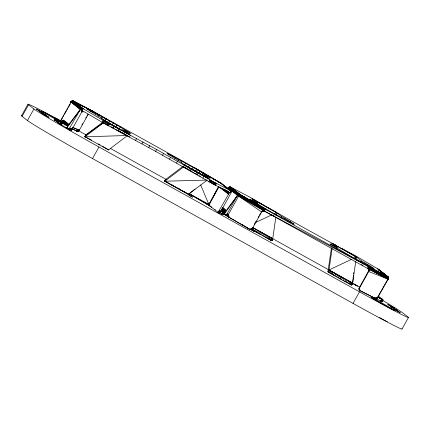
<?xml version="1.0" encoding="UTF-8"?>
<svg xmlns="http://www.w3.org/2000/svg" width="430" height="430" viewBox="0 0 430 430"><rect width="100%" height="100%" fill="white"/><g stroke="black" fill="none" stroke-linecap="round" stroke-linejoin="round"><path stroke-width="0.64" d="M208.749 205.234L218.805 186.744L228.513 194.296L218.107 212.269L208.749 205.234L210.141 206.056M228.513 194.296L228.647 192.323L226.707 190.63M69.757 129.785L70.939 130.58L72.122 129.199L81.469 112.547L82.635 111.66L82.737 108.559L73.347 101.05L71.477 101.168L70.697 101.937L80.367 109.456L68.924 129.258L60.216 124.238L60.99 122.254C53.788 116.449 65.177 126.7 66.688 122.534M244.514 226.035C246.6 226.782 250.056 231.41 252.383 228.486L261.65 211.974L262.52 210.867L263.085 210.931L263.128 209.647L264.622 209.276L265.971 209.593L368.144 266.369L387.822 276.662L388.639 277.968L388.435 279.403L369.789 269.691L368.902 269.76L367.951 268.664L264.493 211.146L263.3 210.775L262.01 211.103L263.703 210.829L264.493 211.146L368.144 266.369C369.805 267.073 370.896 269.734 368.752 270.642L359.227 287.831L358.996 289.524L359.765 290.481L376.099 298.737L377.567 297.447L387.86 279.102L388.58 279.065L369.977 269.051L368.746 269.433L368.209 268.836M369.789 269.691L368.789 269.949L369.918 269.39L387.86 279.102L368.763 271.529L368.746 269.433L369.918 269.39L388.58 279.065L388.166 279.194L376.728 299.124L360.034 290.691L359.265 289.734L359.496 288.036L368.913 271.196L368.999 270.11L368.429 269.056M230.985 190.952L220.714 182.96L230.792 190.769L231.356 192.317L220.676 211.721L219.397 213.124L219.44 211.211M385.452 275.216L388.526 277.608L369.736 267.96L368.273 268.884L367.951 268.664L368.144 266.369M376.685 297.936L376.637 299.173L374.912 298.119L376.986 298.871L375.627 298.114M353.503 275.232L352.616 283.09L351.675 285.02L352.707 283.187L328.998 269.954L332.116 248.486M353.654 273.926L353.799 272.615M127.382 135.595L108.537 149.925L84.936 136.804L85.839 134.843L86.306 134.998M275.829 217.182L272.738 238.682L271.792 240.617L251.502 229.502L252.534 227.669L272.824 238.779L271.792 240.617L267.127 238.016M276.108 215.226L276.485 212.624L275.829 212.097L251.776 198.719L257.301 203.019L256.785 203.938M355.717 261.607L352.616 283.09L329.342 270.196L329.009 270.158L327.945 271.771L341.495 279.688L351.675 285.02M356.002 259.655L356.379 257.054L355.712 256.506C321.006 236.86 285.735 218.214 251.378 197.94L230.625 187.039L229.254 187.034L228.26 187.824L228.083 188.103L238.822 196.257M331.465 247.696L327.945 271.771L334.857 275.614M72.321 128.855L77.642 131.381L79.319 130.199L79.05 129.989L77.642 131.381L77.008 131.333L72.03 128.774M65.258 123.679L65.731 121.787C63.543 124.609 60.356 120.911 58.023 119.895L56.996 121.733L58.222 122.426L54.508 119.938L55.54 118.099L61.345 121.163L62.629 121.002L63.581 120.115L68.95 124.297C66.757 127.108 63.592 123.426 61.248 122.405L60.216 124.238M222.756 209.937L223.229 208.045L221.649 209.114M262.407 211.189L263.128 209.647L238.15 195.102L228.475 187.577M266.406 209.808L240.477 194.709L238.978 194.596L237.752 195.623L262.676 210.141L263.085 210.931L264.16 211.001L264.622 209.276L239.284 194.521L229.539 186.937M355.675 258.14L356.379 257.054L342.06 248.621L356.19 256.156L377.664 268.788L388.295 277.167L369.246 267.245L367.951 268.664L368.553 266.627M64.151 123.856L64.468 122.792L62.323 121.12M221.649 210.114L221.971 209.05M228.819 215.086L227.766 216.403L224.277 214.135L225.078 211.463L226.153 210.738L237.484 195.419L237.935 195.349L262.87 209.872L263.085 210.931M195.053 188.958L188.426 194.344L164.69 181.084L165.722 179.245L164.83 181.218L188.426 194.344L206.792 180.444M229.824 186.889L239.596 194.489L265.068 209.324L264.493 211.146L262.348 209.765M230.792 190.769L213.275 181.718L156.611 149.5L105.737 121.926L83.146 108.688L81.528 108.57L80.577 109.156L66.892 127.963L67.865 125.237L65.602 123.48M58.023 119.895L57.281 121.894L58.308 120.061L57.588 122.072L58.614 120.239L57.905 122.249L58.937 120.416M61.248 122.405L60.501 124.404L61.533 122.566L60.807 124.576L61.839 122.743L61.13 124.759L62.157 122.921M208.781 205.298L209.539 203.256M56.996 121.733L57.765 119.744L55.556 118.121L57.104 118.922M64.333 123.786L64.779 122.674L62.629 121.002M221.832 210.044L222.278 208.932M222.794 210.791L223.234 209.679L224.191 208.792M223.191 213.533L224.277 214.135L225.384 211.35L223.234 209.679L221.343 209.62L223.493 211.291L225.078 211.463L222.928 209.797M219.203 212.646L222.477 214.452L223.277 212.495L220.918 211.189M375.508 298.216L381.512 301.537L382.308 299.581L377.809 297.087M56.739 121.582L57.765 119.744M59.958 124.087L60.99 122.254M221.627 211.103L223.971 212.839L222.939 214.672L222.67 214.549L223.277 212.495L222.245 214.328L223.009 212.35L221.982 214.183L222.713 212.189L221.686 214.022M380.776 298.28C385.554 299.043 380.093 304.983 382.544 299.705L381.281 301.414L382.044 299.436L381.012 301.274L381.749 299.28L380.722 301.113M65.408 124.469L65.93 123.319L68.193 125.076L66.892 127.963M223.949 212.818L222.907 214.661L223.933 212.828L222.407 212.017L221.375 213.85L222.923 214.651L223.697 212.716L222.815 214.624L223.971 212.839M382.985 299.904L381.937 301.752L382.969 299.914L381.437 299.103L380.41 300.941L381.958 301.742L382.732 299.801L381.845 301.709L383.006 299.925M228.335 214.484L228.034 215.871L228.83 217.204L249.98 229.4L228.583 217.021L229.523 217.558L228.83 217.204L228.335 214.484L238.634 196.139L228.26 187.824M269.105 239.343L270.137 237.51L272.803 238.736L271.658 240.472L266.439 237.586L271.792 240.617L272.738 238.682L252.388 227.405M264.622 209.276L263.81 210.915L263.44 209.469L238.403 194.892L228.717 187.356M60.334 121.131L70.966 102.141L70.907 101.636L80.577 109.156L71.17 101.378L80.845 108.903L71.477 101.168L81.168 108.704L81.953 111.993L81.34 108.629L71.815 101.018L81.168 108.704M207.319 180.052L164.83 181.218L165.808 179.348L183.121 166.26M189.178 193.785L206.964 204.137L208.184 204.282L209.657 203.261L218.542 186.539M271.792 240.617L272.824 238.779M379.362 298.42L379.894 297.506L379.384 298.425M264.16 211.001L265.068 209.324M367.951 268.664L368.924 266.923L387.822 276.662L378.018 269.035M21.5 115.788L27.982 104.232M401.846 328.81A65.494 1.602 29.3 0 1 353.03 303.392L92.509 158.546A65.494 1.602 29.3 0 1 27.45 120.529L22.075 116.347L28.563 104.796A65.494 1.602 29.3 0 1 60.909 121.007M27.45 120.529L33.932 108.973L28.563 104.796M54.782 120.061L55.578 118.11L54.508 119.938L58.254 121.969M55.04 119.599L55.809 118.223L54.637 119.986L55.669 118.153L54.545 119.948M56.212 121.26L57.244 119.427L56.518 121.448L57.373 119.508L56.142 121.212L57.168 119.379L59.254 120.594M60.211 121.341L58.684 120.529L57.636 122.373L59.738 123.958L60.592 122.018L59.437 123.77M58.684 120.529L57.62 122.356L58.776 120.572L57.889 122.475L58.921 120.642L57.636 122.373L58.668 122.91M61.302 120.008L62.586 117.712M63.231 116.568L63.877 115.423M64.516 114.272L66.446 110.832M67.091 109.688L67.736 108.543M68.375 107.392L70.31 103.953M81.926 124.867L82.56 123.727M85.758 118.035L86.398 116.895M87.037 115.756L87.672 114.617M88.263 114.256L79.319 130.199L76.717 131.214L76.449 131.01M90.106 111.526L90.622 110.607L98.803 114.955L120.255 127.001L131.107 133.682L124.012 130.236L123.496 131.155M92.396 112.714L92.907 111.795M95.148 114.176L95.664 113.262M84.807 136.675L85.839 134.843L84.807 136.675L88.489 138.465M84.925 136.686L85.952 134.853M98.029 116.331L98.803 114.955M101.206 118.669L102.238 116.836M228.276 191.85L212.888 183.906L155.585 151.333L103.974 123.345L102.044 122.227L103.071 120.395M102.619 122.566L103.651 120.733M103.27 122.942L104.302 121.109M105.866 118.841L104.839 120.68L119.131 129.048L118.105 130.881M103.974 123.345L105.006 121.513M104.71 123.759L105.737 121.926M105.452 124.179L106.484 122.34M106.183 124.582L107.215 122.749M106.882 124.963L107.914 123.13M123.297 128.774L122.27 130.612L108.564 122.76L109.591 120.927M107.521 125.313L108.553 123.48M108.091 125.614L109.118 123.781M108.57 125.866L109.596 124.028M92.509 158.546L98.991 146.99A65.494 1.602 29.3 0 1 33.932 108.973M112.273 124.85L113.3 123.018M113.09 128.231L114.122 126.398M115.858 126.898L116.89 125.06M119.223 128.833L120.255 127.001M115.45 129.215L123.555 133.8L124.582 131.967L129.537 134.536L124.012 130.236M125.42 131.257L125.936 130.338M127.576 132.564L128.086 131.644M129.183 133.574L129.699 132.655M129.398 136.955L130.424 135.117M135.579 140.314L136.606 138.481M142.045 143.851L143.072 142.018M148.732 147.538L149.758 145.705M155.585 151.333L156.611 149.5M162.535 155.208L163.567 153.376M168.227 155.058L168.743 154.139L175.542 157.67L196.773 169.474L210.99 178.095L203.89 174.65L203.374 175.564M169.984 155.94L170.5 155.02M169.527 159.127L170.554 157.294M172.274 157.127L172.79 156.208M174.774 159.046L175.542 157.67M176.494 163.056L177.525 161.218M177.912 160.745L178.681 159.369M181.347 162.621L182.116 161.245M183.374 166.953L184.4 165.115M203.89 174.65L209.415 178.945L185.362 165.572L184.696 165.066L185.749 163.255M198.547 172.924L188.442 167.173L189.474 165.335M190.103 170.785L191.13 168.952L208.297 178.187L183.164 164.228M192.151 169.264L193.183 167.431M195.741 171.307L196.773 169.474M196.618 174.521L197.65 172.688M200.138 171.414L199.106 173.247L203.207 175.65M202.148 175.021L203.18 173.188M202.863 178.122L203.895 176.289M205.303 175.671L205.814 174.752M207.453 176.972L207.97 176.058M209.061 177.982L209.577 177.069M208.781 181.562L209.813 179.729M209.222 181.825L210.249 179.987M209.738 182.126L210.764 180.288M210.313 182.46L211.345 180.627M210.936 182.814L211.969 180.982M211.587 183.185L212.619 181.347M212.243 183.551L213.275 181.718M212.888 183.906L213.92 182.073M213.5 184.244L214.527 182.406M214.059 184.545L215.086 182.712M214.549 184.809L215.58 182.976M214.962 185.018L215.989 183.185M215.274 185.179L216.306 183.341M215.484 185.276L216.51 183.438M209.657 203.261L218.666 187.211M222.477 214.452L223.509 212.619M222.67 214.549L223.697 212.716M252.249 201.579L252.759 200.665L257.301 203.019M254.264 202.611L254.78 201.697M254.35 224.288L254.99 223.154M255.63 222.014L256.269 220.875M258.183 217.456L258.822 216.317M259.462 215.183L260.741 212.904M263.907 209.109L263.391 210.028L264.928 210.904M253.028 230.399L254.055 228.561M254.737 231.388L255.769 229.555M256.592 232.453L257.624 230.62M258.537 233.554L259.564 231.722M260.515 234.667L261.548 232.834M262.477 235.758L263.509 233.925M264.369 236.801L265.401 234.968M266.138 237.763L267.164 235.925M267.729 238.618L268.761 236.785L272.738 238.682L271.658 240.472M281.037 218.021L281.811 216.645L275.829 212.097M270.228 239.918L271.26 238.086M271.061 240.332L272.093 238.494M271.588 240.564L272.62 238.731M284.504 219.424L285.02 218.504L281.811 216.645M287.348 221.095L287.863 220.176L285.02 218.504M289.739 222.53L290.255 221.611L287.863 220.176M334.148 247.024L334.664 246.105L337.185 247.433L336.668 248.352M349.246 283.612L351.546 284.891L352.707 283.187L342.522 277.855L329.342 270.196L328.316 272.034L328.192 271.389L328.998 269.954L351.616 259.295M328.918 272.421L329.944 270.583M329.74 272.926L330.767 271.094M330.761 273.55L331.793 271.712M331.971 274.265L333.003 272.426M333.341 275.06L334.368 273.227M334.836 275.926L335.868 274.093M336.432 276.845L337.464 275.006M338.098 277.785L339.125 275.952M339.797 278.742L340.823 276.909M341.495 279.688L342.522 277.855M343.156 280.613L344.183 278.774M344.747 281.483L345.779 279.65M346.236 282.295L347.268 280.457M347.596 283.021L348.628 281.188M348.794 283.655L349.827 281.822M360.921 262.434L361.689 261.058L355.712 256.506M349.81 284.182L350.837 282.343M350.617 284.585L351.649 282.752M351.208 284.864L352.235 283.031M351.563 285.009L352.589 283.177M364.129 264.294L364.898 262.918L361.689 261.058M367.225 265.509L367.741 264.59L364.898 262.918M369.617 266.944L370.133 266.025L367.741 264.59M370.058 267.976L369.542 268.895L367.827 268.003L370.133 269.282M353.03 303.392L359.512 291.836A65.494 1.602 29.3 0 0 407.925 316.905L402.55 312.723A65.494 1.602 29.3 0 0 382.877 300.565M381.512 301.537L382.544 299.705M381.706 301.64L382.732 299.801M402.018 329.02L408.5 317.464M228.55 214.516L227.19 213.764L225.89 215.387L227.008 214.075L237.484 195.419L239.032 196.472M165.744 179.294L164.69 181.084L165.421 181.369M369.246 267.245L368.273 268.884L369.52 267.594L388.295 277.167L385.656 275.184M57.889 122.475L59.109 120.739M221.192 210.007L223.493 211.291L224.277 214.135L237.484 195.419L238.817 196.494M68.95 124.297L80.367 109.456L70.907 101.636M224.191 213.667L227.706 216.398L228.679 215.177M377.873 297.538L376.572 299.167L375.363 298.226M328.192 271.389L329.342 270.196M368.531 269.137L369.736 267.96L388.639 277.968L369.886 268.331L368.531 269.137L369.967 268.696L388.682 278.339L369.886 268.331M85.812 135.042L102.7 122.244M368.999 270.11L369.031 270.475M103.259 122.872L84.936 136.804L127.081 135.509L123.587 133.553M164.83 181.218L183.669 166.888L191.221 171.14M85.925 134.939L103.238 122.851M224.191 189.42L228.83 193.102L231.259 191.431L225.621 187.039M61.485 121.496L63.581 120.115M360.034 290.691L359.34 288.369L358.969 288.503L359.12 289.825L360.034 290.691L359.227 287.831L359.776 290.519M222.67 188.485L228.825 193.274L231.335 191.71L228.83 193.102M231.259 191.431L228.819 192.936L224.186 189.334M368.746 269.433L369.967 268.696L388.666 278.71L369.977 269.051M188.899 193.57L207.652 204.492L209.19 204.519L209.491 204.341L208.991 203.911L209.765 204.121L209.308 203.691M377.567 297.447L375.385 298.683L373.326 297.377M78.846 130.295L78.593 131.005L76.717 131.214L79.115 130.505L78.846 130.295L77.051 130.833M255.092 222.751L271.733 214.871M273.512 214.027L276.485 212.624L252.227 198.972M353.998 258.172L356.379 257.054L331.654 243.133L337.185 247.433M218.607 211.34L219.639 210.936M207.652 204.492L209.695 203.734M82.635 111.66L84.635 111.972L102.044 122.227M262.112 211.409L261.591 211.463L261.854 211.673M368.601 269.32L369.988 269.938M228.034 215.871L228.717 215.957L229.271 217.376L228.373 216.79L229.061 217.145L228.206 216.516L228.894 216.87L228.034 215.871L228.717 216.22M359.19 289.239L359.265 289.734M219.166 210.947L220.676 211.721L218.994 211.227L220.418 212.13L218.65 211.716L220.16 212.49M189.232 193.72L209.19 204.519L207.545 204.331L208.238 204.685L207.244 204.266M165.722 179.245L166.453 179.53M54.567 119.513L54.884 119.76M228.319 214.909L226.82 214.376L228.636 215.387L226.637 214.651L228.454 215.661L226.465 214.892L228.282 215.903L226.304 215.091L228.12 216.102L226.164 215.247L227.975 216.258L226.046 215.349L227.857 216.36L225.954 215.398M376.691 297.501L377.69 297.856L376.782 297.35M376.503 297.786L377.502 298.157L376.594 297.651M72.541 127.602L79.319 130.199L72.584 127.264M375.831 297.856L377.32 298.431L375.96 297.673M218.822 211.485L220.418 212.13M209.491 204.341L208.722 204.03L200.649 184.943M376.159 298.264L377.148 298.673L376.239 298.167M378.153 296.146L379.878 297.49L379.625 297.388M332.777 243.928L336.609 245.702L332.111 243.385M168.743 154.139L167.001 153.392L179.38 161.024L185.362 165.572M73.659 101.2L73.347 101.05L83.533 108.881M252.759 200.665L250.201 199.574L271.717 212.334L294.195 224.272L290.255 221.611M90.622 110.607C76.432 103.426 103.42 118.228 105.028 120.911L105.479 121.163M334.664 246.105L330.084 243.987L351.6 256.742L374.073 268.685L370.133 266.025M208.502 204.164L209.19 204.519M218.397 212.011L219.907 212.78M218.246 212.162L219.757 212.931M218.107 212.269L219.617 213.038M217.988 212.334L219.499 213.103M217.811 212.323L219.397 213.124M166.254 181.777L167.377 182.352M124.582 131.967L129.081 134.284M250.556 229.373L254.076 231.361L250.448 229.346M379.878 297.49L378.33 296.689L379.432 297.286M81.598 105.554L72.67 100.899L82.323 108.494L72.939 100.942L93.047 111.3L194.785 167.861L220.966 183.126L222.541 184.647M82.791 106.172L92.17 110.929L73.347 101.05L93.047 111.3L104.657 118.03M70.697 101.937L71.272 102.232M368.924 266.923L388.129 276.958L377.664 268.788M369.52 267.594L388.526 277.608M83.135 106.457L72.67 100.899L81.915 108.5L82.447 111.725L82.737 108.559L72.939 100.942M84.302 107.07L85.462 107.688M88.37 109.231L89.531 109.849M54.97 120.158L56.077 120.76M58.082 122.577L58.577 122.84M88.886 138.675L91.735 140.212M361.361 264.547L362.931 265.396M170.936 184.255L172.113 184.895M191.13 168.952L208.964 178.697M102.765 119.529L128.398 133.778M250.771 228.916L253.673 230.518M254.834 231.163L258.317 233.087M259.473 233.732L260.634 234.371M237.752 195.623L238.704 196.155M183.728 166.931L191.205 171.092M128.054 136.117L128.506 136.369L121.104 132.187M183.879 167.157L184.336 167.41M378.255 296.856L380.518 298.13M78.147 130.516L86.36 135.079M110.419 148.457L166.157 179.45M252.603 227.486L328.106 269.486M227.008 214.075L228.368 214.833M209.689 205.454L208.781 204.949L209.673 205.54M209.657 205.621L208.749 205.115L210.109 205.965M250.937 228.953L254.388 230.872M255.538 231.512L256.694 232.152M336.007 276.254L337.158 276.893M338.308 277.533L341.764 279.452M344.64 281.053L345.79 281.693M165.276 181.406L188.034 194.064L186.276 192.968M250.787 228.927L261.289 234.775M262.456 235.42L263.622 236.07M264.789 236.72L265.96 237.371M374.761 298.157L376.637 299.173M59.856 123.335L61.49 124.243M59.184 123.173L61.909 124.689M98.991 146.99L359.512 291.836M184.717 165.088L188.442 167.173M108.564 122.76L104.839 120.68L119.131 129.048M273.351 215.65L274.415 216.247M118.927 130.946L120.088 131.601M192.371 171.79L193.527 172.435M194.677 173.086L198.133 175.026M199.289 175.671L200.439 176.322M118.782 130.876L119.943 131.532M110.822 126.597L114.294 128.559M177.95 188.141L179.896 189.243M98.389 143.91L100.05 144.856M220.778 210.614L221.369 210.953M112.563 127.463L113.719 128.129M117.191 130.129L123.555 133.8M220.058 212.624L220.343 212.791M105.818 118.701L106.979 119.373M108.72 120.384L109.881 121.056M181.745 190.307L182.89 190.968M102.146 146.06L104.511 147.436M194.785 167.861L221.192 183.336M196.478 169.081L198.794 170.43M199.95 171.102L204.003 173.462M205.164 174.139L220.794 183.239M265.971 209.593L240.198 194.586L230.373 186.942M196.752 169.431L197.902 170.103M201.933 172.451L203.089 173.118M207.12 175.467L208.27 176.139M212.302 178.482L213.452 179.154M217.483 181.503L218.639 182.175M265.52 209.431L239.902 194.516L230.104 186.894M379.292 297.436L381.372 298.651M376.04 297.78L376.895 298.286M376.363 298.64L375.127 298.167L375.841 298.78L374.869 298.205M220.665 210.56L222.224 211.474M183.459 191.296L184.981 192.194M69.988 127.941L72.122 129.199L69.821 128.221L71.869 129.607L69.644 128.479L71.606 129.968L69.472 128.71M69.219 129L71.358 130.263M69.069 129.15L71.203 130.408M68.924 129.258L71.063 130.516M68.623 129.312L70.939 130.58M104.915 147.673L107.57 149.28M242.257 224.594L243.385 225.315M238.634 196.139L261.65 211.974L261.381 211.764M384.603 274.394L378.33 269.33M378.594 269.664L388.129 276.958M380.84 271.626L378.792 270.029L378.932 270.411M381.867 272.421L382.894 273.217M355.637 258.984L357.647 260.548M275.759 214.575L277.264 215.747M380.749 300.801L381.958 301.742M230.625 187.039L240.477 194.709M229.254 187.034L238.978 194.596L264.197 209.281L263.81 210.915L263.8 209.345L238.682 194.72L228.975 187.174M359.34 288.369L359.071 288.159L359.765 290.481M237.639 194.844L238.688 195.655M237.473 195.161L238.51 195.967M237.124 195.204L238.155 196.01M221.375 183.578L231.141 191.178M223.568 185.448L224.594 186.244M223.149 185.341L224.686 186.534M226.922 190.845L228.486 192.065M226.051 190.302L228.647 192.323M225.143 189.802L228.76 192.613M221.606 188.05L228.771 193.624M219.977 187.206L228.669 193.968M251.383 229.335L250.781 229.222L251.829 229.093L251.926 228.545L252.087 228.878M222.326 207.341L226.336 210.463M224.003 209.066L226.153 210.738M223.783 209.308L225.927 210.979M223.525 209.517L225.669 211.189M222.606 209.861L224.756 211.533M222.278 209.878L224.428 211.549M221.955 209.84L224.105 211.512M221.638 209.754L223.788 211.426L224.277 214.135M221.627 213.645L222.923 214.651M210.996 206.62L211.802 207.249M214.833 209.609L215.317 209.98M218.015 212.081L219.322 213.097M72.181 100.932L81.915 108.5L82.27 111.8L81.34 108.629M71.815 101.018L81.528 108.57L82.27 111.8M80.937 109.096L81.996 109.919M81.098 109.328L82.146 110.144M81.232 109.618L82.275 110.429M80.829 109.564L82.909 111.182M80.953 109.983L83.022 111.59M77.701 131.107L78.287 131.188L78.174 130.897M63.398 120.389L65.548 122.061M66.483 122.84L68.746 124.598M63.172 120.636L65.322 122.308M66.225 123.104L68.488 124.861M62.914 120.841L65.064 122.512M65.252 123.577L67.515 125.34M62.001 121.185L64.151 122.856M64.892 123.62L67.155 125.377M61.673 121.201L63.823 122.872M61.345 121.163L63.495 122.835M64.527 123.593L66.79 125.356M61.033 121.077L63.183 122.749M64.177 123.507L66.44 125.27M60.737 120.943L62.882 122.614M63.844 123.362L66.107 125.119M67.247 127.834L68.752 129.005M224.191 189.512L228.825 193.274M195.569 168.415L195.897 168.743M263.128 209.647L263.445 210.888L263.44 209.469M262.676 210.141L262.735 211.033M55.196 119.062A13.679 0.333 29.3 0 1 41.522 111.01A13.679 0.333 29.3 0 1 55.674 118.578M352.401 283.058A65.494 1.602 29.3 0 1 359.76 287.224M22.075 116.347A65.494 1.602 29.3 0 1 21.575 115.708M387.296 321.737A13.679 0.333 29.3 0 1 379.496 317.566M228.706 215.285L228.717 215.957L228.029 215.521L228.685 215.666L228.077 215.161L228.706 215.285M108.742 149.511L108.537 149.925L108.172 149.667L108.742 149.511M60.393 121.883L59.361 123.716L61.447 124.936L62.474 123.104L60.393 121.883M165.695 179.439L164.69 181.084L165.695 179.439M36.491 109.145L43.538 113.117L36.491 109.145M39.178 111.23L46.22 115.208L39.178 111.23M41.866 113.321L48.907 117.299L41.866 113.321M189.001 195.15L192.527 197.139L189.001 195.15M353.793 284.058L357.314 286.047L353.793 284.058M387.796 304.462L394.837 308.439L387.796 304.462M390.483 306.552L397.524 310.524L390.483 306.552M393.165 308.638L400.212 312.615L393.165 308.638M207.932 204.615L206.964 204.137L207.932 204.615M373.691 298.99A13.679 0.333 29.3 0 0 394.127 310.352A13.679 0.333 29.3 0 0 381.292 302.634A13.679 0.333 29.3 0 0 373.691 298.99"/></g></svg>
